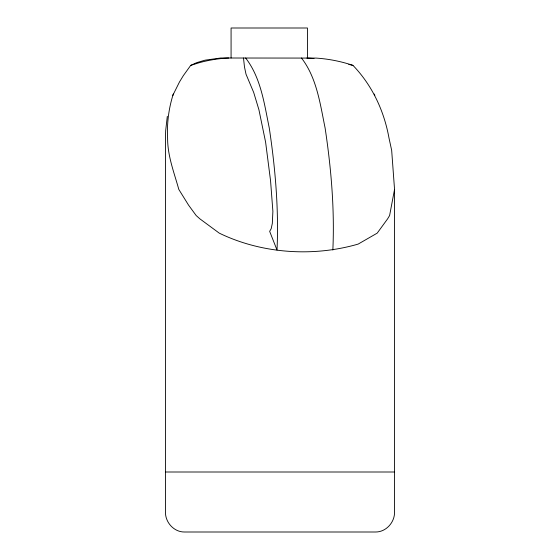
<?xml version="1.0" encoding="UTF-8"?>
<svg xmlns="http://www.w3.org/2000/svg" width="560" height="560" viewBox="0 0 560 560"><rect width="100%" height="100%" fill="white"/><g stroke="black" fill="none" stroke-linecap="round" stroke-linejoin="round"><path stroke-width="0.84" d="M332.85 250.054C334.698 209.251 331.17 168.308 325.101 127.967C320.173 104.02 316.827 77.91 301.476 58.002M167.321 116.291L165.669 130.732L165.459 137.998L165.459 512.001C165.2 522.34 173.999 532.168 184.548 532L375.452 532C386.001 532.168 394.8 522.34 394.541 512.001L394.541 189.413L391.671 150.367L388.983 137.998C384.118 110.922 372.162 85.281 352.968 65.387L349.37 64.211A144.123 133.273 40.9 0 0 316.071 58.086L220.731 58.002L205.037 60.172L196.686 62.65L190.708 65.387L183.337 75.642L179.466 81.991L172.851 95.277L173.348 94.017M394.541 189.413L389.599 215.558L387.583 218.89L377.195 233.142L358.162 244.09C313.04 257.159 261.744 253.743 219.268 233.142L199.934 218.89L196.182 215.558L188.538 205.093L178.808 189.413C174.153 172.641 167.566 155.96 167.608 138.327L167.594 137.998C166.866 123.585 168.63 109.067 172.907 95.277M190.708 65.387L199.465 62.65A146.776 135.723 40.9 0 1 226.751 58.086L228.746 58.002M374.857 95.277L374.227 94.017M165.459 472.003L394.541 472.003M306.831 58.03L314.027 58.506M348.789 64.407L352.968 65.387M245.637 58.002C260.988 77.91 264.334 104.02 269.262 127.967C275.331 168.308 278.859 209.251 277.018 250.054L269.661 231.35L271.173 228.739L272.321 223.44L272.888 211.386L270.564 180.768L265.615 142.219L258.937 109.809L253.687 92.449L246.015 74.2L244.489 66.997L243.488 58.002M307.44 58.002L307.44 28L231.077 28L231.077 58.002"/></g></svg>
